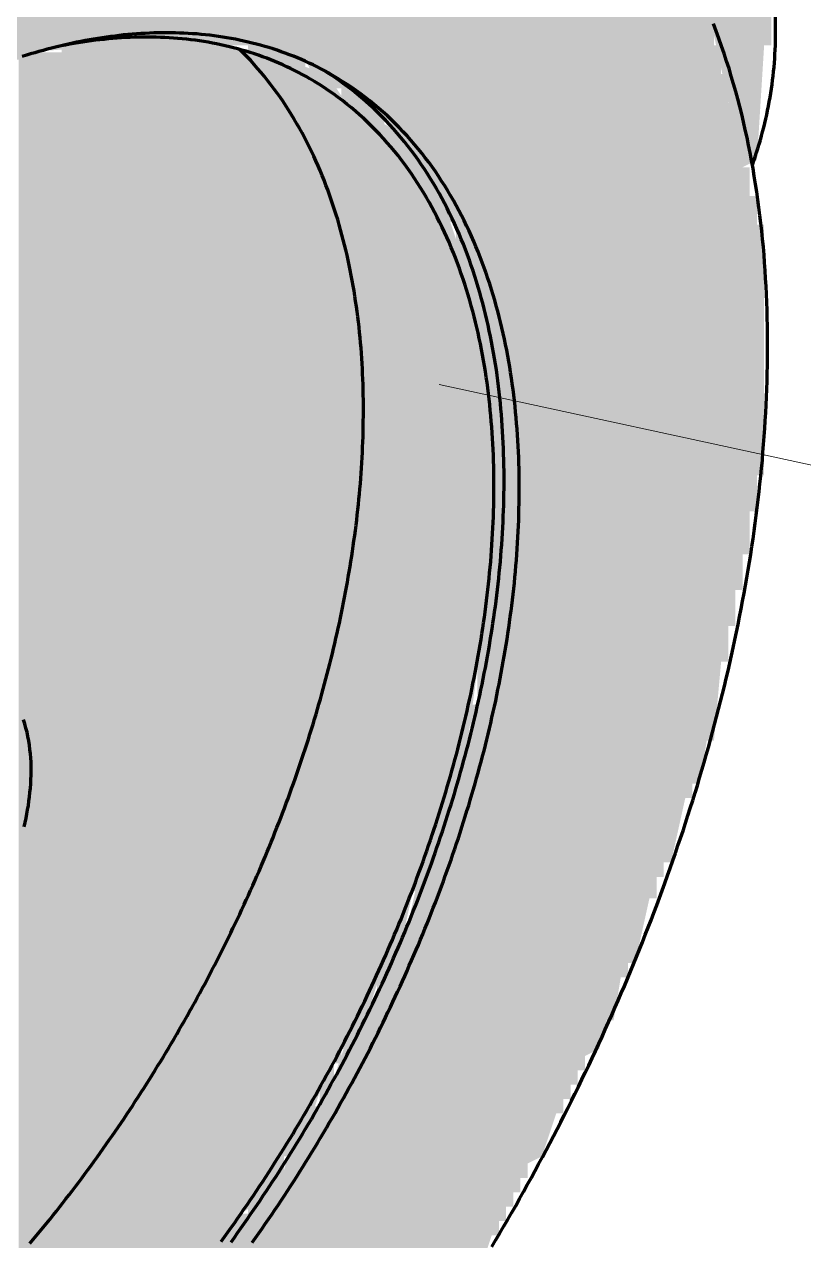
# Model space of a CAD drawing. Header units: millimetres. Extents: x 0 to 420, y 0 to 297.
# Drawn here: x 240.27 to 251.14, y 157.9 to 174.87 of the extents above; entities that cross this region are included whole.
import ezdxf

# ---------------------------------------------------------------- set-up
doc = ezdxf.new("R2010")
doc.units = ezdxf.units.MM
for name, color, linetype, lineweight in [('01-VISIBLE', 7, 'CONTINUOUS', 70), ('08-FINA', 5, 'CONTINUOUS', 18), ('13-GRAFICA', 30, 'CONTINUOUS', 18)]:
    doc.layers.add(name, color=color, linetype=linetype, lineweight=lineweight)

msp = doc.modelspace()

# ---------------------------------------------------------------- hatches: boundary and pattern name
at = {"layer": '08-FINA'}
h = msp.add_hatch(color=7, dxfattribs=at)
h.dxf.hatch_style = 1
edge = h.paths.add_edge_path()
edge.add_arc((246.059, 169.842), 0.6, 0, 360)
at = {"layer": '13-GRAFICA', "true_color": 0x202020}
h = msp.add_hatch(color=7, dxfattribs=at)
h.dxf.hatch_style = 1
h.paths.add_polyline_path([(229.992, 176.675), (229.992, 176.875), (230.092, 176.875), (230.992, 177.875), (231.192, 177.875), (231.392, 178.175), (231.592, 178.175), (231.592, 178.275), (231.892, 178.375), (232.092, 178.675), (232.292, 178.675), (232.392, 178.875), (232.592, 178.875), (232.792, 179.175), (232.992, 179.175), (233.092, 179.375), (233.292, 179.375), (233.292, 179.475), (233.392, 179.475), (233.492, 179.675), (233.692, 179.675), (233.892, 179.975), (234.392, 180.075), (234.392, 180.175), (234.592, 180.175), (234.592, 180.275), (234.792, 180.275), (234.792, 180.375), (234.992, 180.375), (234.992, 180.475), (235.292, 180.475), (235.292, 180.575), (235.492, 180.575), (235.492, 180.675), (235.692, 180.675), (235.692, 180.775), (235.992, 180.775), (235.992, 180.875), (236.192, 180.875), (236.192, 180.975), (236.392, 180.975), (236.392, 181.075), (236.592, 181.075), (236.592, 181.175), (237.292, 181.275), (237.292, 181.375), (237.992, 181.375), (237.992, 181.475), (239.492, 181.575), (239.492, 181.675), (239.992, 181.675), (239.992, 181.575), (240.392, 181.575), (240.392, 181.475), (240.892, 181.475), (240.892, 181.375), (241.292, 181.375), (241.292, 181.275), (242.192, 181.175), (242.192, 181.075), (242.792, 180.875), (242.892, 180.675), (243.492, 180.475), (243.592, 180.275), (243.992, 180.175), (244.092, 179.975), (244.692, 179.775), (244.792, 179.575), (245.392, 179.375), (245.492, 179.175), (246.092, 178.975), (246.192, 178.775), (246.592, 178.675), (246.592, 178.575), (246.692, 178.575), (246.792, 178.375), (246.892, 178.375), (246.892, 169.975), (246.792, 169.975), (246.792, 170.375), (246.692, 170.375), (246.692, 170.775), (246.592, 170.775), (246.592, 171.175), (246.492, 171.175), (246.392, 171.875), (246.292, 171.875), (246.292, 172.075), (246.092, 172.175), (245.992, 172.575), (245.792, 172.675), (245.692, 173.075), (245.492, 173.175), (245.492, 173.375), (245.392, 173.375), (245.292, 173.575), (245.092, 173.575), (244.892, 173.875), (244.692, 173.875), (244.692, 173.975), (244.592, 173.975), (244.492, 174.175), (244.292, 174.175), (244.192, 174.375), (243.392, 174.475), (243.392, 174.575), (242.992, 174.575), (242.992, 174.675), (242.492, 174.675), (242.492, 174.775), (242.292, 174.775), (242.292, 174.675), (241.492, 174.675), (241.492, 174.575), (240.292, 174.475), (240.292, 174.375), (240.092, 174.375), (240.092, 174.275), (239.892, 174.275), (239.892, 174.175), (239.592, 174.175), (239.592, 174.075), (239.392, 174.075), (239.392, 173.975), (239.192, 173.975), (239.192, 173.875), (238.892, 173.875), (238.892, 173.775), (238.692, 173.775), (238.692, 173.675), (238.092, 173.475), (238.092, 173.375), (237.792, 173.275), (237.592, 172.975), (237.392, 172.975), (237.292, 172.775), (237.092, 172.775), (236.892, 172.475), (236.692, 172.475), (236.592, 172.275), (236.392, 172.275), (236.392, 172.175), (233.992, 169.875), (233.992, 169.675), (233.692, 169.475), (233.692, 169.275), (233.392, 169.075), (233.392, 168.875), (233.192, 168.775), (233.192, 168.575), (232.892, 168.375), (232.892, 168.175), (232.792, 168.175), (232.792, 168.075), (232.592, 167.975), (232.592, 167.775), (232.392, 167.675), (232.392, 167.475), (232.292, 167.475), (232.292, 167.275), (232.092, 167.175), (232.092, 166.975), (231.992, 166.975), (231.992, 166.775), (231.892, 166.775), (231.892, 166.575), (231.792, 166.575), (231.792, 166.375), (231.692, 166.375), (231.492, 165.775), (231.292, 165.675), (231.292, 165.475), (231.192, 165.475), (231.192, 165.275), (231.092, 165.275), (231.092, 165.075), (230.992, 165.075), (230.992, 164.875), (230.892, 164.875), (230.892, 164.575), (230.792, 164.575), (230.792, 164.375), (230.692, 164.375), (230.692, 164.075), (230.592, 164.075), (230.392, 163.175), (230.292, 163.175), (230.292, 162.975), (230.192, 162.975), (229.992, 162.075), (229.892, 162.075), (229.892, 161.575), (229.792, 161.575), (229.792, 161.075), (229.692, 161.075), (229.692, 160.575), (229.592, 160.575), (229.592, 159.975), (229.492, 159.975), (229.492, 159.475), (229.392, 159.475), (229.392, 176.109)])
h = msp.add_hatch(color=7, dxfattribs=at)
h.dxf.hatch_style = 1
h.paths.add_polyline_path([(246.992, 178.375), (247.192, 178.075), (247.392, 178.075), (247.392, 177.975), (247.692, 177.875), (247.892, 177.575), (248.092, 177.575), (248.292, 177.275), (248.492, 177.275), (248.492, 177.075), (248.692, 176.975), (248.692, 176.775), (248.792, 176.775), (248.792, 176.575), (248.992, 176.475), (249.092, 176.075), (249.292, 175.975), (249.292, 175.775), (249.492, 175.675), (249.592, 175.275), (249.692, 175.275), (249.792, 174.975), (249.892, 174.975), (249.892, 174.575), (249.992, 174.575), (249.992, 174.175), (250.092, 174.175), (250.092, 173.775), (250.192, 173.775), (250.192, 173.375), (250.292, 173.375), (250.292, 172.875), (250.392, 172.875), (250.392, 172.475), (250.492, 172.475), (250.492, 172.075), (250.592, 172.075), (250.592, 168.575), (250.492, 168.575), (250.492, 168.075), (250.392, 168.075), (250.392, 167.475), (250.292, 167.475), (250.292, 166.975), (250.192, 166.975), (250.192, 166.475), (250.092, 166.475), (250.092, 165.975), (249.992, 165.975), (249.892, 164.875), (249.792, 164.875), (249.692, 164.275), (249.592, 164.275), (249.592, 164.075), (249.492, 164.075), (249.292, 163.175), (249.192, 163.175), (249.192, 162.975), (249.092, 162.975), (249.092, 162.675), (248.992, 162.675), (248.792, 161.775), (248.692, 161.775), (248.692, 161.575), (248.592, 161.575), (248.492, 160.975), (248.392, 160.975), (248.292, 160.575), (248.092, 160.475), (248.092, 160.275), (247.992, 160.275), (247.992, 160.075), (247.892, 160.075), (247.892, 159.875), (247.792, 159.875), (247.792, 159.675), (247.692, 159.675), (247.492, 159.075), (247.292, 158.975), (247.292, 158.775), (247.192, 158.775), (247.192, 158.575), (247.092, 158.575), (247.092, 158.375), (246.992, 158.375), (246.992, 158.175), (246.892, 158.175), (246.892, 166.975), (246.892, 169.975), (246.892, 178.375)])
at = {"layer": '13-GRAFICA', "true_color": 0xffd200}
h = msp.add_hatch(color=7, dxfattribs=at)
h.dxf.hatch_style = 1
h.paths.add_polyline_path([(249.992, 175.175), (249.992, 175.575), (250.092, 175.575), (250.292, 176.175), (250.492, 176.275), (250.492, 177.075), (250.592, 177.075), (250.592, 176.775), (250.692, 176.775), (250.692, 174.575), (250.592, 174.575), (250.492, 172.975), (250.292, 172.875), (249.792, 175.175)])
at = {"layer": '13-GRAFICA', "true_color": 0xa5a8ac}
h = msp.add_hatch(color=7, dxfattribs=at)
h.dxf.hatch_style = 1
h.paths.add_polyline_path([(240.292, 174.375), (240.292, 174.475), (240.792, 174.475), (240.792, 174.575), (241.492, 174.575), (241.492, 174.675), (242.292, 174.675), (242.292, 174.775), (242.492, 174.775), (242.492, 174.675), (242.992, 174.675), (242.992, 174.575), (244.192, 174.375), (244.192, 174.275), (244.492, 174.175), (244.692, 173.875), (244.892, 173.875), (245.092, 173.575), (245.292, 173.575), (245.292, 173.475), (245.492, 173.375), (245.492, 173.175), (245.692, 173.075), (245.792, 172.675), (245.992, 172.575), (246.092, 172.175), (246.192, 172.175), (246.292, 171.875), (246.392, 171.875), (246.492, 171.175), (246.592, 171.175), (246.592, 170.775), (246.692, 170.775), (246.692, 170.375), (246.792, 170.375), (246.792, 169.975), (246.892, 169.975), (246.892, 166.975), (246.792, 166.975), (246.792, 166.375), (246.692, 166.375), (246.692, 165.875), (246.592, 165.875), (246.392, 164.375), (246.292, 164.375), (246.292, 164.175), (246.192, 164.175), (245.992, 163.275), (245.892, 163.275), (245.892, 163.075), (245.792, 163.075), (245.792, 162.775), (245.692, 162.775), (245.492, 161.875), (245.392, 161.875), (245.392, 161.675), (245.292, 161.675), (245.292, 161.475), (245.192, 161.475), (244.992, 160.875), (244.792, 160.775), (244.792, 160.575), (244.692, 160.575), (244.692, 160.375), (244.592, 160.375), (244.592, 160.175), (244.492, 160.175), (244.492, 159.975), (244.392, 159.975), (244.192, 159.375), (243.992, 159.275), (243.992, 159.075), (243.892, 159.075), (243.892, 158.875), (243.592, 158.675), (243.592, 158.475), (243.292, 158.275), (243.292, 158.075), (243.092, 157.975), (243.092, 157.775), (242.792, 157.575), (242.792, 157.375), (242.492, 157.175), (242.492, 156.975), (242.292, 156.875), (242.292, 156.675), (242.192, 156.675), (240.192, 154.58), (240.192, 163.075), (240.192, 163.375), (240.192, 174.375)])
at = {"layer": '13-GRAFICA', "true_color": 0x202020}
h = msp.add_hatch(color=7, dxfattribs=at)
h.dxf.hatch_style = 1
h.paths.add_polyline_path([(242.192, 152.075), (241.192, 150.975), (240.992, 150.975), (240.892, 150.775), (240.692, 150.775), (240.492, 150.475), (240.292, 150.475), (240.192, 150.275), (239.992, 150.275), (239.792, 149.975), (239.592, 149.975), (239.492, 149.775), (239.292, 149.775), (239.092, 149.475), (238.892, 149.475), (238.792, 149.275), (238.592, 149.275), (238.392, 148.975), (238.192, 148.975), (238.192, 148.875), (237.992, 148.875), (237.992, 148.775), (237.692, 148.775), (237.692, 148.675), (237.492, 148.675), (237.492, 148.575), (237.292, 148.575), (237.292, 148.475), (237.092, 148.475), (237.092, 148.375), (236.792, 148.375), (236.792, 148.275), (236.592, 148.275), (236.592, 148.175), (236.392, 148.175), (236.392, 148.075), (236.092, 148.075), (236.092, 147.975), (235.892, 147.975), (235.892, 147.875), (235.692, 147.875), (235.692, 147.775), (235.492, 147.775), (235.492, 147.675), (234.292, 147.575), (234.292, 147.475), (233.592, 147.475), (233.592, 147.375), (232.892, 147.375), (232.892, 147.275), (232.292, 147.275), (232.292, 147.375), (231.792, 147.375), (231.792, 147.475), (230.892, 147.575), (230.892, 147.675), (230.492, 147.675), (230.492, 147.775), (229.992, 147.775), (229.892, 147.975), (229.492, 148.075), (229.392, 148.275), (229.392, 156.775), (229.492, 156.775), (229.492, 156.375), (229.592, 156.375), (229.592, 155.975), (229.692, 155.975), (229.892, 154.775), (229.992, 154.775), (229.992, 154.575), (230.192, 154.475), (230.192, 154.275), (230.392, 154.175), (230.392, 153.975), (230.492, 153.975), (230.492, 153.775), (230.692, 153.675), (230.792, 153.275), (230.892, 153.275), (231.092, 152.975), (231.292, 152.975), (231.392, 152.775), (231.592, 152.775), (231.792, 152.475), (231.992, 152.475), (232.092, 152.275), (232.292, 152.275), (232.292, 152.175), (232.792, 152.175), (232.792, 152.075), (233.692, 151.975), (233.692, 151.875), (234.992, 151.975), (234.992, 152.075), (235.792, 152.075), (235.792, 152.175), (236.092, 152.175), (236.092, 152.275), (236.292, 152.275), (236.292, 152.375), (236.592, 152.375), (236.592, 152.475), (236.792, 152.475), (236.792, 152.575), (236.992, 152.575), (236.992, 152.675), (237.192, 152.675), (237.192, 152.775), (237.492, 152.775), (237.492, 152.875), (237.692, 152.875), (237.692, 152.975), (238.292, 153.175), (238.492, 153.475), (238.692, 153.475), (238.692, 153.575), (238.992, 153.675), (239.192, 153.975), (239.392, 153.975), (239.392, 154.075), (239.692, 154.175), (239.892, 154.475), (240.092, 154.475), (240.092, 154.575), (242.292, 156.675), (242.292, 156.875), (242.492, 156.975), (242.492, 157.175), (242.792, 157.375), (242.792, 157.575), (243.092, 157.775), (243.092, 157.975), (243.292, 158.075), (243.292, 158.275), (243.392, 158.275), (243.392, 158.375), (243.592, 158.475), (243.592, 158.675), (243.892, 158.875), (243.992, 159.275), (244.192, 159.375), (244.192, 159.575), (244.292, 159.575), (244.292, 159.775), (244.392, 159.775), (244.392, 159.975), (244.492, 159.975), (244.492, 160.175), (244.592, 160.175), (244.792, 160.775), (244.992, 160.875), (244.992, 161.075), (245.092, 161.075), (245.092, 161.275), (245.192, 161.275), (245.192, 161.475), (245.292, 161.475), (245.292, 161.675), (245.392, 161.675), (245.392, 161.875), (245.492, 161.875), (245.492, 162.175), (245.592, 162.175), (245.792, 163.075), (245.892, 163.075), (245.892, 163.275), (245.992, 163.275), (246.192, 164.175), (246.292, 164.175), (246.292, 164.375), (246.392, 164.375), (246.392, 164.875), (246.492, 164.875), (246.492, 165.375), (246.592, 165.375), (246.592, 165.875), (246.692, 165.875), (246.692, 166.375), (246.792, 166.375), (246.792, 166.975), (246.892, 166.975), (246.892, 158.175), (246.892, 157.975), (246.792, 157.975), (246.592, 157.375), (246.392, 157.275), (246.392, 157.075), (246.092, 156.875), (246.092, 156.675), (245.892, 156.575), (245.892, 156.375), (245.792, 156.375), (245.792, 156.275), (245.592, 156.175), (245.592, 155.975), (245.292, 155.775), (245.292, 155.575), (245.192, 155.575), (245.092, 155.275), (244.792, 155.075), (244.792, 154.875), (244.492, 154.675), (244.492, 154.475), (244.192, 154.275), (244.192, 154.075), (242.992, 152.975), (242.992, 152.775), (242.892, 152.775), (242.292, 152.075)])

# ---------------------------------------------------------------- linework, layer by layer
at = {"layer": '01-VISIBLE'}
msp.add_line((250.752, 174.755), (250.752, 178.021), dxfattribs=at)
for points in [[(246.793, 157.815), (246.849, 157.91), (246.905, 158.005), (246.961, 158.1), (247.016, 158.196), (247.071, 158.291), (247.126, 158.387), (247.18, 158.483), (247.234, 158.579), (247.288, 158.676), (247.341, 158.773), (247.394, 158.869), (247.446, 158.966), (247.499, 159.064), (247.55, 159.161), (247.602, 159.259), (247.653, 159.357), (247.704, 159.455), (247.754, 159.553), (247.804, 159.651), (247.854, 159.75), (247.903, 159.848), (247.952, 159.947), (248.001, 160.046), (248.049, 160.146), (248.097, 160.245), (248.144, 160.345), (248.192, 160.444), (248.238, 160.544), (248.285, 160.644), (248.331, 160.745), (248.376, 160.845), (248.421, 160.946), (248.466, 161.047), (248.511, 161.148), (248.555, 161.249), (248.599, 161.35), (248.642, 161.452), (248.685, 161.553), (248.728, 161.655), (248.77, 161.757), (248.811, 161.859), (248.853, 161.962), (248.894, 162.064), (248.934, 162.167), (248.975, 162.269), (249.014, 162.372), (249.054, 162.475), (249.093, 162.579), (249.131, 162.682), (249.17, 162.786), (249.207, 162.889), (249.245, 162.993), (249.282, 163.097), (249.318, 163.201), (249.354, 163.306), (249.39, 163.41), (249.425, 163.515), (249.46, 163.619), (249.494, 163.724), (249.528, 163.829), (249.562, 163.934), (249.595, 164.04), (249.628, 164.145), (249.66, 164.25), (249.692, 164.356), (249.723, 164.462), (249.754, 164.568), (249.784, 164.674), (249.814, 164.78), (249.844, 164.887), (249.873, 164.993), (249.901, 165.1), (249.929, 165.206), (249.957, 165.313), (249.984, 165.42), (250.011, 165.527), (250.037, 165.634), (250.063, 165.742), (250.088, 165.849), (250.112, 165.957), (250.137, 166.064), (250.16, 166.172), (250.184, 166.28), (250.206, 166.388), (250.228, 166.496), (250.25, 166.604), (250.271, 166.713), (250.292, 166.821), (250.312, 166.93), (250.331, 167.038), (250.35, 167.147), (250.369, 167.256), (250.387, 167.365), (250.404, 167.474), (250.421, 167.583), (250.437, 167.692), (250.452, 167.801), (250.468, 167.91), (250.482, 168.02), (250.496, 168.129), (250.509, 168.239), (250.522, 168.349), (250.534, 168.458), (250.545, 168.568), (250.556, 168.678), (250.567, 168.788), (250.576, 168.898), (250.585, 169.008), (250.593, 169.118), (250.601, 169.228), (250.608, 169.338), (250.614, 169.448), (250.62, 169.558), (250.625, 169.668), (250.629, 169.779), (250.633, 169.889), (250.636, 169.999), (250.638, 170.11), (250.64, 170.22), (250.64, 170.33), (250.641, 170.441), (250.64, 170.551), (250.638, 170.661), (250.636, 170.772), (250.633, 170.882), (250.629, 170.992), (250.625, 171.103), (250.62, 171.213), (250.613, 171.323), (250.606, 171.433), (250.599, 171.543), (250.59, 171.653), (250.581, 171.763), (250.57, 171.873), (250.559, 171.983), (250.547, 172.093), (250.534, 172.202), (250.52, 172.312), (250.505, 172.421), (250.49, 172.53), (250.473, 172.639), (250.455, 172.748), (250.437, 172.857), (250.417, 172.966), (250.397, 173.074), (250.375, 173.182), (250.353, 173.29), (250.329, 173.398), (250.304, 173.506), (250.279, 173.613), (250.252, 173.72), (250.224, 173.827), (250.195, 173.933), (250.165, 174.04), (250.134, 174.145), (250.102, 174.251), (250.068, 174.356), (250.034, 174.461), (249.998, 174.565), (249.961, 174.669), (249.923, 174.773), (249.884, 174.876)], [(244.566, 174.159), (244.514, 174.189), (244.461, 174.218), (244.408, 174.246), (244.354, 174.274), (244.3, 174.301), (244.246, 174.326), (244.191, 174.352), (244.136, 174.376), (244.08, 174.4), (244.025, 174.422), (243.968, 174.444), (243.912, 174.466), (243.855, 174.486), (243.798, 174.506), (243.741, 174.525), (243.684, 174.543), (243.626, 174.56), (243.568, 174.577), (243.51, 174.592), (243.451, 174.607), (243.393, 174.621), (243.334, 174.635), (243.275, 174.647), (243.216, 174.659), (243.157, 174.67), (243.097, 174.681), (243.038, 174.69), (242.978, 174.699), (242.918, 174.707), (242.859, 174.715), (242.799, 174.721), (242.739, 174.727), (242.679, 174.733), (242.619, 174.737), (242.558, 174.741), (242.498, 174.744), (242.438, 174.746), (242.378, 174.748), (242.318, 174.749), (242.257, 174.75), (242.197, 174.749), (242.137, 174.748), (242.076, 174.747), (242.016, 174.745), (241.956, 174.742), (241.896, 174.738), (241.836, 174.734), (241.776, 174.73), (241.716, 174.724), (241.656, 174.719), (241.596, 174.712), (241.536, 174.705), (241.476, 174.698), (241.416, 174.689), (241.357, 174.681), (241.297, 174.672), (241.238, 174.662), (241.178, 174.651), (241.119, 174.641), (241.06, 174.629), (241.001, 174.617), (240.942, 174.605), (240.883, 174.592), (240.824, 174.579), (240.765, 174.565), (240.707, 174.551), (240.648, 174.536), (240.59, 174.521), (240.532, 174.505), (240.474, 174.489), (240.416, 174.472), (240.358, 174.455), (240.3, 174.438), (240.243, 174.42)], [(244.254, 174.109), (244.201, 174.139), (244.148, 174.168), (244.095, 174.196), (244.041, 174.224), (243.986, 174.25), (243.931, 174.276), (243.876, 174.302), (243.821, 174.326), (243.765, 174.35), (243.709, 174.372), (243.652, 174.394), (243.595, 174.416), (243.538, 174.436), (243.481, 174.455), (243.423, 174.474), (243.365, 174.492), (243.307, 174.509), (243.249, 174.526), (243.19, 174.541), (243.131, 174.556), (243.072, 174.57), (243.013, 174.583), (242.953, 174.595), (242.894, 174.607), (242.834, 174.617), (242.774, 174.627), (242.714, 174.637), (242.654, 174.645), (242.594, 174.653), (242.534, 174.66), (242.474, 174.666), (242.413, 174.671), (242.353, 174.676), (242.292, 174.68), (242.232, 174.683), (242.171, 174.686), (242.111, 174.688), (242.05, 174.689), (241.989, 174.689), (241.929, 174.689), (241.868, 174.688), (241.807, 174.687), (241.747, 174.685), (241.686, 174.682), (241.626, 174.678), (241.565, 174.674), (241.505, 174.67), (241.444, 174.664), (241.384, 174.658), (241.324, 174.652), (241.263, 174.645), (241.203, 174.637), (241.143, 174.629), (241.083, 174.62), (241.023, 174.611), (240.963, 174.601), (240.904, 174.59), (240.844, 174.579), (240.785, 174.567), (240.725, 174.555)], [(250.428, 172.905), (250.448, 172.962), (250.468, 173.02), (250.486, 173.078), (250.505, 173.136), (250.522, 173.194), (250.539, 173.253), (250.556, 173.311), (250.571, 173.37), (250.587, 173.429), (250.601, 173.488), (250.615, 173.548), (250.628, 173.607), (250.641, 173.667), (250.653, 173.726), (250.664, 173.786), (250.674, 173.846), (250.684, 173.906), (250.694, 173.966), (250.702, 174.027), (250.71, 174.087), (250.717, 174.147), (250.724, 174.208), (250.73, 174.269), (250.735, 174.329), (250.739, 174.39), (250.743, 174.451), (250.746, 174.511), (250.749, 174.572), (250.75, 174.633), (250.752, 174.694), (250.752, 174.755)], [(240.349, 157.858), (240.396, 157.914), (240.443, 157.97), (240.489, 158.026), (240.535, 158.083), (240.581, 158.139), (240.627, 158.196), (240.672, 158.253), (240.718, 158.31), (240.763, 158.367), (240.808, 158.425), (240.852, 158.482), (240.897, 158.54), (240.941, 158.598), (240.985, 158.656), (241.029, 158.714), (241.073, 158.772), (241.116, 158.831), (241.159, 158.889), (241.202, 158.948), (241.245, 159.007), (241.288, 159.066), (241.33, 159.126), (241.372, 159.185), (241.414, 159.245), (241.456, 159.304), (241.498, 159.364), (241.539, 159.424), (241.58, 159.484), (241.621, 159.545), (241.662, 159.605), (241.703, 159.666), (241.743, 159.726), (241.783, 159.787), (241.823, 159.848), (241.863, 159.909), (241.902, 159.97), (241.942, 160.032), (241.981, 160.093), (242.02, 160.155), (242.058, 160.217), (242.097, 160.279), (242.135, 160.341), (242.173, 160.403), (242.211, 160.465), (242.248, 160.528), (242.286, 160.59), (242.323, 160.653), (242.36, 160.716), (242.397, 160.778), (242.433, 160.842), (242.47, 160.905), (242.506, 160.968), (242.542, 161.031), (242.577, 161.095), (242.613, 161.159), (242.648, 161.222), (242.683, 161.286), (242.718, 161.35), (242.753, 161.415), (242.787, 161.479), (242.821, 161.543), (242.855, 161.608), (242.889, 161.672), (242.922, 161.737), (242.956, 161.802), (242.989, 161.867), (243.021, 161.932), (243.054, 161.997), (243.086, 162.062), (243.119, 162.128), (243.151, 162.193), (243.182, 162.259), (243.214, 162.325), (243.245, 162.39), (243.276, 162.456), (243.307, 162.522), (243.337, 162.589), (243.368, 162.655), (243.398, 162.721), (243.428, 162.788), (243.457, 162.854), (243.487, 162.921), (243.516, 162.988), (243.545, 163.055), (243.574, 163.122), (243.602, 163.189), (243.63, 163.256), (243.658, 163.323), (243.686, 163.39), (243.714, 163.458), (243.741, 163.526), (243.768, 163.593), (243.795, 163.661), (243.821, 163.729), (243.848, 163.797), (243.874, 163.865), (243.899, 163.933), (243.925, 164.001), (243.95, 164.07), (243.975, 164.138), (244, 164.207), (244.025, 164.275), (244.049, 164.344), (244.073, 164.413), (244.097, 164.482), (244.12, 164.551), (244.143, 164.62), (244.166, 164.689), (244.189, 164.758), (244.211, 164.828), (244.234, 164.897), (244.256, 164.967), (244.277, 165.036), (244.299, 165.106), (244.32, 165.176), (244.34, 165.245), (244.361, 165.315), (244.381, 165.385), (244.401, 165.455), (244.421, 165.526), (244.44, 165.596), (244.459, 165.666), (244.478, 165.737), (244.497, 165.807), (244.515, 165.878), (244.533, 165.948), (244.551, 166.019), (244.568, 166.09), (244.585, 166.161), (244.602, 166.232), (244.618, 166.303), (244.635, 166.374), (244.65, 166.445), (244.666, 166.516), (244.681, 166.587), (244.696, 166.659), (244.711, 166.73), (244.725, 166.801), (244.739, 166.873), (244.753, 166.945), (244.766, 167.016), (244.779, 167.088), (244.791, 167.16), (244.804, 167.232), (244.816, 167.303), (244.827, 167.375), (244.839, 167.447), (244.85, 167.519), (244.86, 167.592), (244.87, 167.664), (244.88, 167.736), (244.89, 167.808), (244.899, 167.88), (244.908, 167.953), (244.916, 168.025), (244.924, 168.098), (244.932, 168.17), (244.939, 168.243), (244.946, 168.315), (244.953, 168.388), (244.959, 168.46), (244.964, 168.533), (244.97, 168.606), (244.975, 168.678), (244.979, 168.751), (244.983, 168.824), (244.987, 168.897), (244.99, 168.97), (244.993, 169.042), (244.996, 169.115), (244.998, 169.188), (244.999, 169.261), (245, 169.334), (245.001, 169.407), (245.001, 169.48), (245.001, 169.552), (245.001, 169.625), (244.999, 169.698), (244.998, 169.771), (244.996, 169.844), (244.993, 169.917), (244.99, 169.99), (244.987, 170.062), (244.983, 170.135), (244.978, 170.208), (244.973, 170.281), (244.968, 170.353), (244.961, 170.426), (244.955, 170.498), (244.948, 170.571), (244.94, 170.643), (244.932, 170.716), (244.923, 170.788), (244.914, 170.86), (244.904, 170.933), (244.893, 171.005), (244.882, 171.077), (244.871, 171.149), (244.859, 171.221), (244.846, 171.292), (244.832, 171.364), (244.818, 171.436), (244.804, 171.507), (244.788, 171.578), (244.773, 171.649), (244.756, 171.72), (244.739, 171.791), (244.721, 171.862), (244.702, 171.932), (244.683, 172.003), (244.663, 172.073), (244.643, 172.143), (244.621, 172.212), (244.599, 172.282), (244.577, 172.351), (244.553, 172.42), (244.529, 172.489), (244.504, 172.557), (244.479, 172.625), (244.452, 172.693), (244.425, 172.761), (244.397, 172.828), (244.368, 172.895), (244.339, 172.962), (244.308, 173.028), (244.277, 173.094), (244.245, 173.16), (244.213, 173.225), (244.179, 173.289), (244.145, 173.354), (244.109, 173.418), (244.073, 173.481), (244.037, 173.544), (243.999, 173.606), (243.96, 173.668), (243.921, 173.729), (243.88, 173.79), (243.839, 173.85), (243.797, 173.909), (243.754, 173.968), (243.71, 174.026), (243.665, 174.084), (243.62, 174.141), (243.573, 174.197), (243.526, 174.252), (243.478, 174.307), (243.429, 174.361), (243.379, 174.414), (243.328, 174.466), (243.276, 174.518)], [(243.018, 157.89), (243.064, 157.954), (243.11, 158.017), (243.155, 158.081), (243.201, 158.144), (243.246, 158.208), (243.291, 158.272), (243.335, 158.337), (243.379, 158.401), (243.423, 158.466), (243.467, 158.53), (243.511, 158.595), (243.554, 158.66), (243.597, 158.726), (243.64, 158.791), (243.683, 158.857), (243.725, 158.922), (243.767, 158.988), (243.809, 159.054), (243.851, 159.12), (243.892, 159.187), (243.933, 159.253), (243.974, 159.32), (244.015, 159.387), (244.056, 159.454), (244.096, 159.521), (244.136, 159.588), (244.175, 159.655), (244.215, 159.723), (244.254, 159.79), (244.293, 159.858), (244.332, 159.926), (244.37, 159.994), (244.409, 160.062), (244.446, 160.131), (244.484, 160.199), (244.522, 160.268), (244.559, 160.337), (244.596, 160.405), (244.633, 160.474), (244.669, 160.544), (244.705, 160.613), (244.741, 160.682), (244.777, 160.752), (244.812, 160.822), (244.848, 160.891), (244.883, 160.961), (244.917, 161.031), (244.952, 161.102), (244.986, 161.172), (245.02, 161.242), (245.053, 161.313), (245.087, 161.384), (245.12, 161.455), (245.153, 161.526), (245.185, 161.597), (245.218, 161.668), (245.25, 161.739), (245.282, 161.811), (245.313, 161.882), (245.344, 161.954), (245.375, 162.026), (245.406, 162.098), (245.437, 162.17), (245.467, 162.242), (245.497, 162.314), (245.526, 162.386), (245.555, 162.459), (245.585, 162.531), (245.613, 162.604), (245.642, 162.677), (245.67, 162.75), (245.698, 162.823), (245.726, 162.896), (245.753, 162.969), (245.78, 163.043), (245.807, 163.116), (245.833, 163.19), (245.859, 163.263), (245.885, 163.337), (245.911, 163.411), (245.936, 163.485), (245.961, 163.559), (245.986, 163.633), (246.01, 163.708), (246.034, 163.782), (246.058, 163.857), (246.081, 163.931), (246.104, 164.006), (246.127, 164.081), (246.15, 164.156), (246.172, 164.231), (246.194, 164.306), (246.215, 164.381), (246.237, 164.456), (246.258, 164.531), (246.278, 164.607), (246.298, 164.682), (246.318, 164.758), (246.338, 164.834), (246.357, 164.909), (246.376, 164.985), (246.394, 165.061), (246.413, 165.137), (246.43, 165.213), (246.448, 165.29), (246.465, 165.366), (246.482, 165.442), (246.498, 165.519), (246.514, 165.595), (246.53, 165.672), (246.545, 165.749), (246.56, 165.825), (246.575, 165.902), (246.589, 165.979), (246.603, 166.056), (246.616, 166.133), (246.63, 166.21), (246.642, 166.287), (246.655, 166.365), (246.666, 166.442), (246.678, 166.519), (246.689, 166.597), (246.7, 166.674), (246.71, 166.752), (246.72, 166.829), (246.729, 166.907), (246.738, 166.984), (246.747, 167.062), (246.755, 167.14), (246.762, 167.218), (246.77, 167.296), (246.777, 167.373), (246.783, 167.451), (246.789, 167.529), (246.794, 167.607), (246.799, 167.685), (246.804, 167.763), (246.808, 167.842), (246.811, 167.92), (246.814, 167.998), (246.817, 168.076), (246.819, 168.154), (246.821, 168.232), (246.822, 168.31), (246.822, 168.389), (246.822, 168.467), (246.822, 168.545), (246.821, 168.623), (246.819, 168.701), (246.817, 168.78), (246.814, 168.858), (246.811, 168.936), (246.807, 169.014), (246.803, 169.092), (246.798, 169.17), (246.792, 169.248), (246.786, 169.326), (246.78, 169.404), (246.772, 169.482), (246.764, 169.56), (246.756, 169.637), (246.747, 169.715), (246.737, 169.793), (246.726, 169.87), (246.715, 169.947), (246.703, 170.025), (246.691, 170.102), (246.678, 170.179), (246.664, 170.256), (246.649, 170.333), (246.634, 170.409), (246.618, 170.486), (246.601, 170.562), (246.584, 170.639), (246.566, 170.715), (246.547, 170.791), (246.527, 170.866), (246.507, 170.942), (246.485, 171.017), (246.463, 171.092), (246.44, 171.167), (246.417, 171.241), (246.392, 171.315), (246.367, 171.389), (246.341, 171.463), (246.314, 171.536), (246.286, 171.609), (246.257, 171.682), (246.227, 171.755), (246.197, 171.827), (246.165, 171.898), (246.133, 171.969), (246.1, 172.04), (246.065, 172.11), (246.03, 172.18), (245.994, 172.249), (245.957, 172.318), (245.919, 172.387), (245.88, 172.454), (245.84, 172.522), (245.799, 172.588), (245.757, 172.654), (245.714, 172.719), (245.67, 172.784), (245.625, 172.848), (245.579, 172.911), (245.532, 172.974), (245.484, 173.036), (245.435, 173.097), (245.385, 173.157), (245.334, 173.216), (245.282, 173.274), (245.229, 173.332), (245.175, 173.388), (245.12, 173.444), (245.064, 173.499), (245.007, 173.552), (244.949, 173.605), (244.891, 173.656), (244.831, 173.707), (244.77, 173.756), (244.709, 173.804), (244.646, 173.852), (244.583, 173.897), (244.519, 173.942), (244.454, 173.986), (244.388, 174.028), (244.321, 174.069), (244.254, 174.109)], [(243.155, 157.88), (243.201, 157.944), (243.247, 158.008), (243.293, 158.073), (243.338, 158.137), (243.383, 158.202), (243.428, 158.267), (243.473, 158.332), (243.517, 158.397), (243.561, 158.462), (243.605, 158.528), (243.649, 158.593), (243.692, 158.659), (243.735, 158.725), (243.778, 158.791), (243.821, 158.857), (243.863, 158.924), (243.906, 158.99), (243.948, 159.057), (243.989, 159.124), (244.031, 159.191), (244.072, 159.258), (244.113, 159.325), (244.154, 159.393), (244.194, 159.461), (244.235, 159.528), (244.275, 159.596), (244.315, 159.664), (244.354, 159.733), (244.393, 159.801), (244.432, 159.869), (244.471, 159.938), (244.51, 160.007), (244.548, 160.076), (244.586, 160.145), (244.624, 160.214), (244.662, 160.283), (244.699, 160.353), (244.736, 160.422), (244.773, 160.492), (244.809, 160.562), (244.846, 160.632), (244.882, 160.702), (244.917, 160.772), (244.953, 160.843), (244.988, 160.913), (245.023, 160.984), (245.058, 161.055), (245.092, 161.126), (245.127, 161.197), (245.161, 161.268), (245.194, 161.339), (245.228, 161.41), (245.261, 161.482), (245.294, 161.554), (245.326, 161.625), (245.359, 161.697), (245.391, 161.769), (245.423, 161.841), (245.454, 161.914), (245.486, 161.986), (245.517, 162.058), (245.548, 162.131), (245.578, 162.204), (245.608, 162.277), (245.638, 162.349), (245.668, 162.423), (245.697, 162.496), (245.726, 162.569), (245.755, 162.642), (245.784, 162.716), (245.812, 162.789), (245.84, 162.863), (245.867, 162.937), (245.895, 163.011), (245.922, 163.085), (245.949, 163.159), (245.975, 163.233), (246.001, 163.308), (246.027, 163.382), (246.053, 163.457), (246.078, 163.531), (246.103, 163.606), (246.128, 163.681), (246.152, 163.756), (246.176, 163.831), (246.2, 163.906), (246.224, 163.982), (246.247, 164.057), (246.27, 164.132), (246.292, 164.208), (246.314, 164.284), (246.336, 164.359), (246.358, 164.435), (246.379, 164.511), (246.4, 164.587), (246.421, 164.663), (246.441, 164.739), (246.461, 164.816), (246.48, 164.892), (246.499, 164.969), (246.518, 165.045), (246.537, 165.122), (246.555, 165.198), (246.573, 165.275), (246.59, 165.352), (246.608, 165.429), (246.624, 165.506), (246.641, 165.583), (246.657, 165.66), (246.673, 165.738), (246.688, 165.815), (246.703, 165.892), (246.717, 165.97), (246.732, 166.047), (246.745, 166.125), (246.759, 166.203), (246.772, 166.281), (246.785, 166.358), (246.797, 166.436), (246.809, 166.514), (246.82, 166.592), (246.831, 166.67), (246.842, 166.748), (246.852, 166.827), (246.862, 166.905), (246.871, 166.983), (246.88, 167.061), (246.889, 167.14), (246.897, 167.218), (246.905, 167.297), (246.912, 167.375), (246.919, 167.454), (246.925, 167.532), (246.931, 167.611), (246.936, 167.69), (246.941, 167.768), (246.945, 167.847), (246.949, 167.926), (246.953, 168.005), (246.956, 168.083), (246.959, 168.162), (246.961, 168.241), (246.962, 168.32), (246.963, 168.399), (246.964, 168.477), (246.964, 168.556), (246.963, 168.635), (246.962, 168.714), (246.96, 168.793), (246.958, 168.872), (246.955, 168.95), (246.952, 169.029), (246.948, 169.108), (246.944, 169.187), (246.939, 169.265), (246.933, 169.344), (246.927, 169.423), (246.92, 169.501), (246.913, 169.58), (246.905, 169.658), (246.896, 169.736), (246.887, 169.815), (246.877, 169.893), (246.867, 169.971), (246.856, 170.049), (246.844, 170.127), (246.831, 170.205), (246.818, 170.283), (246.804, 170.36), (246.789, 170.438), (246.774, 170.515), (246.758, 170.592), (246.741, 170.669), (246.724, 170.746), (246.706, 170.823), (246.687, 170.899), (246.667, 170.976), (246.646, 171.052), (246.625, 171.128), (246.603, 171.203), (246.58, 171.279), (246.556, 171.354), (246.532, 171.429), (246.506, 171.504), (246.48, 171.578), (246.453, 171.652), (246.425, 171.726), (246.396, 171.799), (246.366, 171.872), (246.336, 171.945), (246.304, 172.017), (246.272, 172.089), (246.239, 172.16), (246.204, 172.231), (246.169, 172.302), (246.133, 172.372), (246.096, 172.442), (246.058, 172.511), (246.019, 172.579), (245.979, 172.647), (245.938, 172.714), (245.896, 172.781), (245.853, 172.847), (245.809, 172.913), (245.764, 172.977), (245.718, 173.041), (245.671, 173.105), (245.623, 173.167), (245.574, 173.229), (245.524, 173.29), (245.473, 173.35), (245.421, 173.409), (245.368, 173.468), (245.314, 173.525), (245.259, 173.582), (245.203, 173.637), (245.146, 173.692), (245.088, 173.745), (245.029, 173.798), (244.969, 173.849), (244.909, 173.899), (244.847, 173.949), (244.785, 173.997), (244.721, 174.044), (244.657, 174.089), (244.592, 174.134), (244.526, 174.177), (244.459, 174.219)], [(243.45, 157.873), (243.496, 157.938), (243.542, 158.003), (243.587, 158.068), (243.632, 158.133), (243.677, 158.198), (243.722, 158.264), (243.767, 158.33), (243.811, 158.396), (243.855, 158.462), (243.899, 158.528), (243.942, 158.595), (243.986, 158.661), (244.029, 158.728), (244.072, 158.795), (244.114, 158.862), (244.157, 158.929), (244.199, 158.997), (244.24, 159.064), (244.282, 159.132), (244.323, 159.2), (244.364, 159.268), (244.405, 159.336), (244.446, 159.404), (244.486, 159.473), (244.526, 159.541), (244.566, 159.61), (244.606, 159.679), (244.645, 159.748), (244.684, 159.817), (244.723, 159.886), (244.762, 159.956), (244.8, 160.026), (244.838, 160.095), (244.876, 160.165), (244.914, 160.235), (244.951, 160.305), (244.988, 160.376), (245.025, 160.446), (245.061, 160.517), (245.098, 160.587), (245.134, 160.658), (245.169, 160.729), (245.205, 160.8), (245.24, 160.871), (245.275, 160.943), (245.31, 161.014), (245.344, 161.086), (245.379, 161.157), (245.412, 161.229), (245.446, 161.301), (245.479, 161.373), (245.513, 161.446), (245.545, 161.518), (245.578, 161.59), (245.61, 161.663), (245.642, 161.736), (245.674, 161.808), (245.706, 161.881), (245.737, 161.955), (245.768, 162.028), (245.798, 162.101), (245.829, 162.174), (245.859, 162.248), (245.889, 162.322), (245.918, 162.395), (245.947, 162.469), (245.976, 162.543), (246.005, 162.617), (246.033, 162.692), (246.061, 162.766), (246.089, 162.84), (246.117, 162.915), (246.144, 162.99), (246.171, 163.064), (246.197, 163.139), (246.224, 163.214), (246.25, 163.289), (246.275, 163.364), (246.301, 163.44), (246.326, 163.515), (246.351, 163.591), (246.375, 163.666), (246.399, 163.742), (246.423, 163.818), (246.446, 163.894), (246.47, 163.97), (246.493, 164.046), (246.515, 164.122), (246.537, 164.198), (246.559, 164.275), (246.581, 164.351), (246.602, 164.428), (246.623, 164.504), (246.643, 164.581), (246.664, 164.658), (246.684, 164.735), (246.703, 164.812), (246.722, 164.889), (246.741, 164.966), (246.76, 165.043), (246.778, 165.121), (246.795, 165.198), (246.813, 165.276), (246.83, 165.353), (246.847, 165.431), (246.863, 165.509), (246.879, 165.587), (246.895, 165.664), (246.91, 165.742), (246.925, 165.821), (246.939, 165.899), (246.953, 165.977), (246.967, 166.055), (246.98, 166.133), (246.993, 166.212), (247.005, 166.29), (247.017, 166.369), (247.029, 166.447), (247.04, 166.526), (247.051, 166.605), (247.062, 166.684), (247.072, 166.762), (247.081, 166.841), (247.09, 166.92), (247.099, 166.999), (247.107, 167.078), (247.115, 167.157), (247.122, 167.236), (247.129, 167.316), (247.136, 167.395), (247.142, 167.474), (247.147, 167.553), (247.152, 167.633), (247.157, 167.712), (247.161, 167.791), (247.165, 167.871), (247.168, 167.95), (247.17, 168.029), (247.172, 168.109), (247.174, 168.188), (247.175, 168.268), (247.176, 168.347), (247.176, 168.427), (247.175, 168.506), (247.174, 168.586), (247.173, 168.665), (247.17, 168.744), (247.168, 168.824), (247.164, 168.903), (247.161, 168.983), (247.156, 169.062), (247.151, 169.141), (247.146, 169.22), (247.139, 169.3), (247.133, 169.379), (247.125, 169.458), (247.117, 169.537), (247.108, 169.616), (247.099, 169.695), (247.089, 169.774), (247.078, 169.852), (247.067, 169.931), (247.055, 170.01), (247.042, 170.088), (247.029, 170.166), (247.015, 170.245), (247, 170.323), (246.985, 170.401), (246.968, 170.478), (246.951, 170.556), (246.934, 170.633), (246.915, 170.711), (246.896, 170.788), (246.876, 170.865), (246.855, 170.941), (246.834, 171.018), (246.811, 171.094), (246.788, 171.17), (246.764, 171.246), (246.739, 171.321), (246.713, 171.396), (246.687, 171.471), (246.659, 171.546), (246.631, 171.62), (246.601, 171.694), (246.571, 171.767), (246.54, 171.84), (246.508, 171.913), (246.475, 171.985), (246.441, 172.057), (246.407, 172.129), (246.371, 172.2), (246.334, 172.27), (246.296, 172.34), (246.258, 172.41), (246.218, 172.478), (246.178, 172.547), (246.136, 172.614), (246.093, 172.681), (246.05, 172.748), (246.005, 172.813), (245.959, 172.878), (245.912, 172.943), (245.865, 173.006), (245.816, 173.069), (245.766, 173.131), (245.715, 173.192), (245.664, 173.252), (245.611, 173.312), (245.557, 173.37), (245.502, 173.428), (245.446, 173.484), (245.389, 173.54), (245.332, 173.594), (245.273, 173.648), (245.213, 173.7), (245.152, 173.751), (245.091, 173.801), (245.028, 173.85), (244.965, 173.898), (244.9, 173.945), (244.835, 173.99), (244.769, 174.034), (244.702, 174.077), (244.635, 174.119), (244.566, 174.159)], [(240.269, 163.674), (240.283, 163.733), (240.295, 163.792), (240.307, 163.852), (240.317, 163.911), (240.327, 163.971), (240.336, 164.031), (240.344, 164.091), (240.35, 164.151), (240.356, 164.211), (240.36, 164.271), (240.363, 164.331), (240.366, 164.392), (240.366, 164.452), (240.366, 164.512), (240.364, 164.573), (240.361, 164.633), (240.356, 164.693), (240.35, 164.753), (240.342, 164.813), (240.333, 164.873), (240.322, 164.932), (240.309, 164.991), (240.294, 165.05), (240.277, 165.108), (240.258, 165.165)]]:
    msp.add_lwpolyline(points, dxfattribs=at)
at = {"layer": '08-FINA'}
msp.add_line((279.091, 162.689), (246.059, 169.842), dxfattribs=at)

doc.saveas('drawing.dxf')
